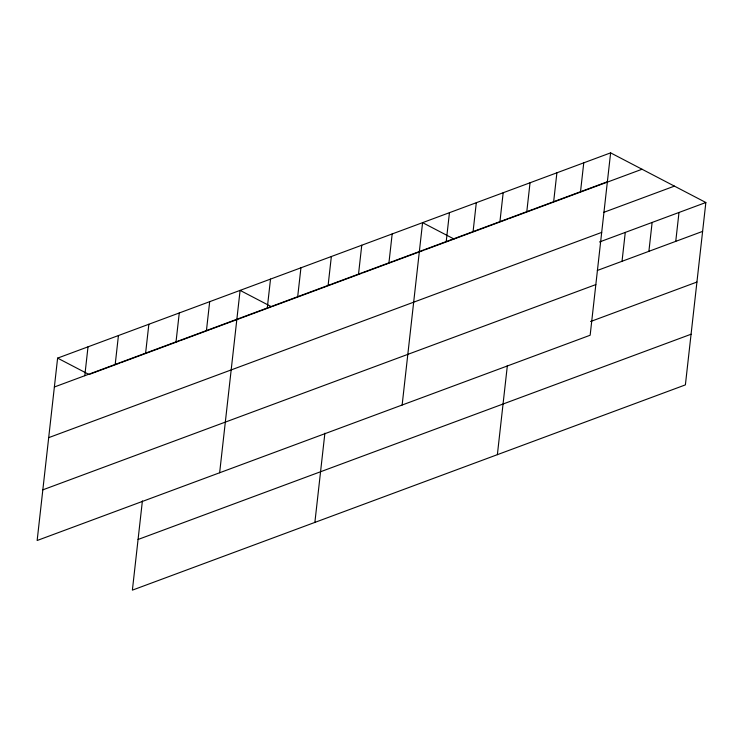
<?xml version="1.0" encoding="UTF-8"?>
<svg xmlns="http://www.w3.org/2000/svg" width="743" height="743" viewBox="0 0 743 743"><rect width="100%" height="100%" fill="white"/><g stroke="black" fill="none" stroke-linecap="round" stroke-linejoin="round"><path stroke-width="1.11" d="M610.616 152.863L57.61 358.117L37.15 540.495L590.156 335.232L610.616 152.863L705.85 202.505L685.39 384.883L132.384 590.137L142.396 500.912M84.786 375.717L88.018 346.832M115.202 364.423L118.434 335.539M145.609 353.139L148.851 324.254M176.026 341.845L179.267 312.961M206.443 330.561L209.684 301.677M219.64 472.762L240.1 290.383L271.529 306.766L241.113 318.06M267.276 307.983L270.517 279.099M297.692 296.689L300.934 267.805M328.109 285.405L331.35 256.521M314.874 522.403L324.886 433.178M358.525 274.111L361.757 245.227M388.942 262.827L392.174 233.943M402.139 405.028L422.591 222.649L454.019 239.032M446.218 241.568L449.45 212.684M473.077 231.593L476.309 202.709M499.937 221.628L503.178 192.743M497.373 454.67L507.376 365.445M526.796 211.653L530.038 182.769M553.656 201.687L556.897 172.803M580.515 191.713L583.757 162.838M622.03 261.295L625.272 232.42M648.89 251.329L652.131 222.445M675.749 241.354L678.991 212.479M54.369 387.001L607.375 181.747M90.117 374.101L119.447 363.216M120.533 362.807L179.193 341.037M180.28 340.638L209.61 329.753M210.696 329.344L240.026 318.459M272.616 306.367L331.276 284.597M332.362 284.188L361.683 273.303M362.77 272.904L393.186 261.61M394.273 261.211L423.603 250.326M424.69 249.917L479.802 229.466M480.879 229.067L507.738 219.092M508.816 218.693L533.53 209.526M534.598 209.127L642.045 169.246M603.511 212.442L674.421 186.121M48.685 437.655L601.691 232.401M599.48 241.986L705.85 202.505M597.316 270.471L702.609 231.389M42.834 489.841L595.84 284.588M590.564 321.524L696.925 282.043M138.068 539.483L691.074 334.229M57.61 358.117L89.03 374.5"/></g></svg>
